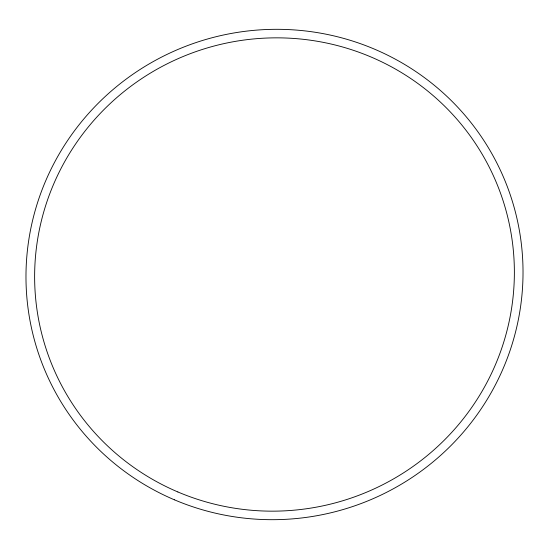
<?xml version="1.0" encoding="UTF-8"?>
<svg xmlns="http://www.w3.org/2000/svg" width="549" height="549" viewBox="0 0 549 549"><rect width="100%" height="100%" fill="white"/><g stroke="black" fill="none" stroke-linecap="round" stroke-linejoin="round"><path stroke-width="0.82" d="M174.376 499.796A248.862 244.847 -16.9 0 0 521.55 245.636A248.862 244.847 -16.9 0 0 127.574 78.068A248.862 244.847 -16.9 0 0 174.376 499.796M177.862 491.959A240.201 236.331 -16.9 0 0 512.951 246.638A240.201 236.331 -16.9 0 0 132.686 84.903A240.201 236.331 -16.9 0 0 177.862 491.959"/></g></svg>
